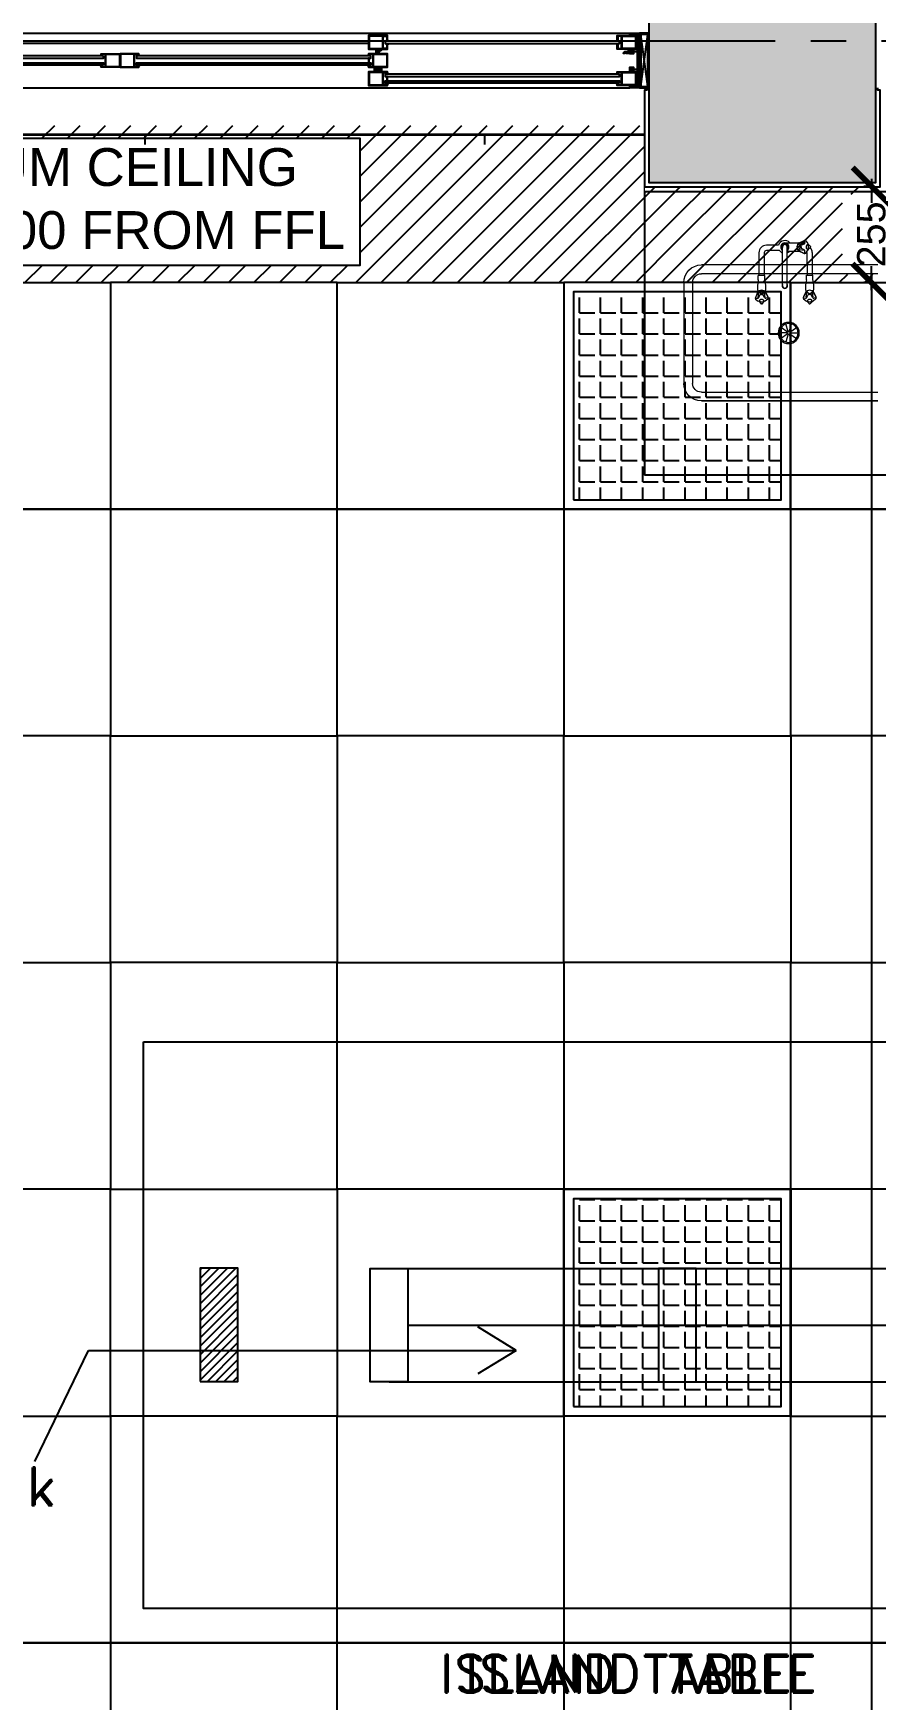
# Model space of a CAD drawing. Header units: millimetres. Extents: x -661525 to 498941, y 282148 to 1359693.
# Drawn here: x -346255 to -344026, y 449637 to 454047 of the extents above; entities that cross this region are included whole.
import ezdxf

# ---------------------------------------------------------------- set-up
doc = ezdxf.new("R2010")
doc.units = ezdxf.units.MM
doc.header["$LTSCALE"] = 2.5
doc.header["$PDMODE"] = 35
doc.header["$PDSIZE"] = 15
doc.linetypes.add('CENTER', pattern=[2, 1.25, -0.25, 0.25, -0.25])
doc.layers.get('0').update_dxf_attribs({"linetype": 'CONTINUOUS'})
doc.layers.get('DEFPOINTS').update_dxf_attribs({"linetype": 'CONTINUOUS'})
for name, color, linetype in [('A-ALU-SECTION', 11, 'CONTINUOUS'), ('A-ANNO-GRID', 5, 'CENTER'), ('A-ANNO-TEXT', 7, 'CONTINUOUS'), ('A-COLS', 7, 'CONTINUOUS'), ('A-COLS-PATT', 252, 'CONTINUOUS'), ('A-ELEV', 8, 'CONTINUOUS'), ('A-ELEV-MEDM', 34, 'CONTINUOUS'), ('A-ELEV-THIN', 8, 'CONTINUOUS'), ('A-GLAZ', 5, 'CONTINUOUS'), ('A-WALL-JAMB', 11, 'CONTINUOUS'), ('A-WALL-PLAS', 8, 'CONTINUOUS'), ('CEILING', 11, 'CONTINUOUS'), ('I-FURN', 14, 'CONTINUOUS'), ('I-SECT', 3, 'CONTINUOUS')]:
    doc.layers.add(name, color=color, linetype=linetype)
for name, color, linetype, lineweight in [('DIM', 47, 'CONTINUOUS', 18), ('lab furniture', 34, 'CONTINUOUS', 18), ('Wall - Stone Hatch', 252, 'CONTINUOUS', 13)]:
    doc.layers.add(name, color=color, linetype=linetype, lineweight=lineweight)
doc.styles.add('ARIAL', font='arial.ttf')
doc.styles.add('COMPLEX', font='complex.shx', dxfattribs={"width": 0.8})
doc.styles.add('ROMAND', font='ROMAND')
doc.dimstyles.new('TICK100', dxfattribs={"dimtxt": 250, "dimasz": 200, "dimexe": 150, "dimexo": 10, "dimgap": 50, "dimtad": 0, "dimdec": 0, "dimrnd": 5, "dimzin": 1, "dimdsep": 46, "dimtxsty": 'COMPLEX', "dimblk1": 'ARCHTICK', "dimblk2": 'ARCHTICK', "dimsah": 1, "dimcen": 0.09375, "dimdle": 150, "dimclrd": 11, "dimclre": 11, "dimclrt": 7, "dimadec": 0, "dimazin": 0, "dimtfac": 1, "dimtdec": 0, "dimtofl": 0, "dimtmove": 0, "dimatfit": 3, "dimldrblk": 'OPEN90', "dimfxl": 1, "dimtolj": 1, "dimtzin": 1, "dimarcsym": 0})

# ---------------------------------------------------------------- blocks, each defined once
blk = doc.blocks.new('LIGHTS')
at = {"layer": 'CEILING', "transparency": 33554687}
h = blk.add_hatch(dxfattribs=at)
h.set_pattern_fill('ANGLE', color=40, scale=8)
h.set_pattern_definition([(0, (-357159.19, 594292.36), (0, 55.88), [40.64, -15.24]), (90, (-357159.19, 594292.36), (-55.88, 3e-15), [40.64, -15.24])])
h.paths.add_polyline_path([(-357709.2, 594292.4), (-357159.2, 594292.4), (-357159.2, 594842.4), (-357709.2, 594842.4)])
at = {"layer": 'CEILING', "color": 40}
for points in [[(-357734.2, 594267.4), (-357134.2, 594267.4), (-357134.2, 594867.4), (-357734.2, 594867.4)], [(-357709.2, 594292.4), (-357159.2, 594292.4), (-357159.2, 594842.4), (-357709.2, 594842.4)]]:
    blk.add_lwpolyline(points, close=True, dxfattribs=at)
blk = doc.blocks.new('_ARCHTICK')
at = {"color": 0, "linetype": 'ByBlock', "const_width": 0.15}
blk.add_lwpolyline([(-0.5, -0.5), (0.5, 0.5)], dxfattribs=at)
blk = doc.blocks.new('*D174')
at = {"layer": 'CEILING', "color": 8, "lineweight": -2, "transparency": 16777216}
for p, q in [((-344036.8, 453407.3), (-344036.8, 448424.6)), ((-344036.8, 453387.3), (-344016.8, 453387.3)), ((-344036.8, 443167.3), (-344036.8, 448150)), ((-344096.5, 443187.3), (-344016.8, 443187.3))]:
    blk.add_line(p, q, dxfattribs=at)
at = {"layer": 'DEFPOINTS', "color": 0, "transparency": 16777216}
for p in [(-344036.8, 453387.3), (-344036.8, 453387.3), (-344096.5, 443187.3)]:
    blk.add_point(p, dxfattribs=at)
at = {"layer": 'CEILING', "color": 8, "lineweight": -2, "transparency": 16777216, "xscale": 100, "yscale": 100, "zscale": 100}
for p, rotation in [((-344036.8, 453387.3), 90), ((-344036.8, 443187.3), 270)]:
    blk.add_blockref('_ARCHTICK', p, dxfattribs=dict(at, rotation=rotation))
at = {"layer": 'CEILING', "color": 1, "transparency": 16777216, "insert": (-344036.8, 448287.3), "char_height": 75, "attachment_point": 5, "rotation": 90, "style": 'ARIAL'}
blk.add_mtext('\\A1;10200', dxfattribs=at)
blk = doc.blocks.new('*D301')
at = {"layer": 'CEILING', "color": 8, "lineweight": -2, "transparency": 16777216}
for p, q in [((-344036.8, 453641.8), (-344056.8, 453641.8)), ((-344036.8, 453661.8), (-344036.8, 453598.2)), ((-344036.8, 453367.3), (-344036.8, 453430.9)), ((-344036.8, 453387.3), (-344056.8, 453387.3))]:
    blk.add_line(p, q, dxfattribs=at)
at = {"layer": 'DEFPOINTS', "color": 0, "transparency": 16777216}
for p in [(-344036.8, 453641.8), (-344036.8, 453641.8), (-344036.8, 453387.3)]:
    blk.add_point(p, dxfattribs=at)
at = {"layer": 'CEILING', "color": 8, "lineweight": -2, "transparency": 16777216, "xscale": 100, "yscale": 100, "zscale": 100}
for p, rotation in [((-344036.8, 453641.8), 90), ((-344036.8, 453387.3), 270)]:
    blk.add_blockref('_ARCHTICK', p, dxfattribs=dict(at, rotation=rotation))
at = {"layer": 'CEILING', "color": 1, "transparency": 16777216, "insert": (-344036.8, 453514.6), "char_height": 75, "attachment_point": 5, "rotation": 90, "style": 'ARIAL'}
blk.add_mtext('\\A1;255', dxfattribs=at)

msp = doc.modelspace()

# ---------------------------------------------------------------- hatches: boundary and pattern name
at = {"layer": 'A-COLS-PATT'}
h = msp.add_hatch(color=254, dxfattribs=at)
h.dxf.hatch_style = 1
h.paths.add_polyline_path([(-344025.6, 454251.8), (-344625.6, 454251.8), (-344625.6, 453651.8), (-344025.6, 453651.8)])
at = {"layer": 'CEILING', "transparency": 33554687}
h = msp.add_hatch(dxfattribs=at)
h.set_pattern_fill('ANSI31', color=5, scale=5)
h.set_pattern_definition([(45, (-343287.645, 444678.814), (-11.22532, 11.22532), [])])
h.paths.add_polyline_path([(-345813.6, 450478.8), (-345713.6, 450478.8), (-345713.6, 450778.8), (-345813.6, 450778.8)])
h.paths.add_polyline_path([(-343387.6, 450478.8), (-343287.6, 450478.8), (-343287.6, 450778.8), (-343387.6, 450778.8)])
h.paths.add_polyline_path([(-343387.6, 447578.8), (-343287.6, 447578.8), (-343287.6, 447878.8), (-343387.6, 447878.8)])
h.paths.add_polyline_path([(-345813.6, 447578.8), (-345713.6, 447578.8), (-345713.6, 447878.8), (-345813.6, 447878.8)])
h.paths.add_polyline_path([(-345813.6, 444678.8), (-345713.6, 444678.8), (-345713.6, 444978.8), (-345813.6, 444978.8)])
h.paths.add_polyline_path([(-343387.6, 444678.8), (-343287.6, 444678.8), (-343287.6, 444978.8), (-343387.6, 444978.8)])
at = {"layer": 'Wall - Stone Hatch'}
h = msp.add_hatch(dxfattribs=at)
h.set_pattern_fill('ANSI36', color=254, scale=0.8, angle=90, style=0)
h.set_pattern_definition([(135, (-1048477.947, -2726277.1523), (-4.9391408666, 1.3470384182), [6.35, -1.27, 0, -1.27])])
h.paths.add_polyline_path([(-344647.6, 454043.8), (-344647.6, 453905.8), (-344628.6, 453905.8), (-344628.6, 454043.8)], flags=16)
h.paths.add_polyline_path([(-344650.6, 454046.8), (-344650.6, 453902.8), (-344625.6, 453902.8), (-344625.6, 454046.8)])

# ---------------------------------------------------------------- linework, layer by layer
at = {"layer": 'A-ALU-SECTION', "color": 254}
for points in [[(-345317.6, 454018.5), (-345319, 454018.5), (-345319, 454006.2), (-345329, 454006.2), (-345329, 454039.4), (-345319, 454039.4), (-345319, 454027.1), (-345317.6, 454027.1), (-345317.6, 454040.8), (-345367.6, 454040.8), (-345367.6, 454004.8), (-345317.6, 454004.8), (-345317.6, 454018.5)], [(-345330.4, 454039.4), (-345366.2, 454039.4), (-345366.2, 454006.2), (-345330.4, 454006.2), (-345330.4, 454039.4)], [(-344709.6, 454018.5), (-344708.2, 454018.5), (-344708.2, 454006.2), (-344698.2, 454006.2), (-344698.2, 454039.4), (-344708.2, 454039.4), (-344708.2, 454027.1), (-344709.6, 454027.1), (-344709.6, 454040.8), (-344659.6, 454040.8), (-344659.6, 454004.8), (-344678.4, 454004.8), (-344678.4, 453993.8), (-344681.6, 453993.8), (-344681.6, 453995.6), (-344680.2, 453995.6), (-344680.2, 453996.8), (-344684.6, 453996.8), (-344684.6, 453995.6), (-344683.6, 453995.6), (-344683.6, 453993.8), (-344686.4, 453993.8), (-344686.4, 453996.8), (-344688.1, 453996.8), (-344690.1, 453993.8), (-344693.3, 453993.8), (-344693.3, 453995.6), (-344691.1, 453995.6), (-344689.1, 453998.6), (-344680.2, 453998.6), (-344680.2, 454004.8), (-344709.6, 454004.8), (-344709.6, 454018.5)], [(-344696.8, 454039.4), (-344661, 454039.4), (-344661, 454006.2), (-344696.8, 454006.2), (-344696.8, 454039.4)], [(-346075.6, 453961.5), (-346074.2, 453961.5), (-346074.2, 453958.2), (-346064.2, 453958.2), (-346064.2, 453991.4), (-346074.2, 453991.4), (-346074.2, 453988.1), (-346075.6, 453988.1), (-346075.6, 453992.8), (-346025.6, 453992.8), (-346025.6, 453956.8), (-346075.6, 453956.8), (-346075.6, 453961.5)], [(-346062.8, 453991.4), (-346027, 453991.4), (-346027, 453958.2), (-346062.8, 453958.2), (-346062.8, 453991.4)], [(-345975.6, 453961.5), (-345977, 453961.5), (-345977, 453958.2), (-345987, 453958.2), (-345987, 453991.4), (-345977, 453991.4), (-345977, 453988.1), (-345975.6, 453988.1), (-345975.6, 453992.8), (-346025.6, 453992.8), (-346025.6, 453956.8), (-345975.6, 453956.8), (-345975.6, 453961.5)], [(-345988.4, 453991.4), (-346024.2, 453991.4), (-346024.2, 453958.2), (-345988.4, 453958.2), (-345988.4, 453991.4)], [(-345367.6, 453988.1), (-345366.2, 453988.1), (-345366.2, 453991.4), (-345356.2, 453991.4), (-345356.2, 453958.2), (-345366.2, 453958.2), (-345366.2, 453961.4), (-345367.6, 453961.4), (-345367.6, 453956.8), (-345334.4, 453956.8), (-345334.4, 453950.6), (-345343.2, 453950.6), (-345345.2, 453947.6), (-345347.5, 453947.6), (-345347.5, 453945.8), (-345344.2, 453945.8), (-345342.2, 453948.8), (-345340.6, 453948.8), (-345340.6, 453945.8), (-345337.8, 453945.8), (-345337.8, 453947.6), (-345338.8, 453947.6), (-345338.8, 453948.8), (-345334.4, 453948.8), (-345334.4, 453947.6), (-345335.8, 453947.6), (-345335.8, 453945.8), (-345332.6, 453945.8), (-345332.6, 453956.8), (-345317.6, 453956.8), (-345317.6, 453992.8), (-345347, 453992.8), (-345347, 453999), (-345338.2, 453999), (-345336.2, 454002), (-345333.9, 454002), (-345333.9, 454003.8), (-345337.2, 454003.8), (-345339.2, 454000.8), (-345340.8, 454000.8), (-345340.8, 454003.8), (-345343.6, 454003.8), (-345343.6, 454002), (-345342.6, 454002), (-345342.6, 454000.8), (-345347, 454000.8), (-345347, 454002), (-345345.6, 454002), (-345345.6, 454003.8), (-345348.8, 454003.8), (-345348.8, 453992.8), (-345367.6, 453992.8), (-345367.6, 453988.1)], [(-345354.8, 453991.4), (-345319, 453991.4), (-345319, 453958.2), (-345354.8, 453958.2), (-345354.8, 453991.4)], [(-345317.6, 453913.5), (-345319, 453913.5), (-345319, 453910.2), (-345329, 453910.2), (-345329, 453943.4), (-345319, 453943.4), (-345319, 453940.1), (-345317.6, 453940.1), (-345317.6, 453944.8), (-345350.9, 453944.8), (-345350.9, 453951), (-345342.1, 453951), (-345340.1, 453954), (-345337.8, 453954), (-345337.8, 453955.8), (-345341.1, 453955.8), (-345343.1, 453952.8), (-345344.7, 453952.8), (-345344.7, 453955.8), (-345347.5, 453955.8), (-345347.5, 453954), (-345346.5, 453954), (-345346.5, 453952.8), (-345350.9, 453952.8), (-345350.9, 453954), (-345349.5, 453954), (-345349.5, 453955.8), (-345352.7, 453955.8), (-345352.7, 453944.8), (-345367.6, 453944.8), (-345367.6, 453908.8), (-345317.6, 453908.8), (-345317.6, 453913.5)], [(-345317.6, 453913.5), (-345319, 453913.5), (-345319, 453910.2), (-345329, 453910.2), (-345329, 453943.4), (-345319, 453943.4), (-345319, 453940.1), (-345317.6, 453940.1), (-345317.6, 453944.8), (-345367.6, 453944.8), (-345367.6, 453908.8), (-345317.6, 453908.8), (-345317.6, 453913.5)], [(-345330.4, 453943.4), (-345366.2, 453943.4), (-345366.2, 453910.2), (-345330.4, 453910.2), (-345330.4, 453943.4)], [(-344709.6, 453913.5), (-344708.2, 453913.5), (-344708.2, 453910.2), (-344698.2, 453910.2), (-344698.2, 453943.4), (-344708.2, 453943.4), (-344708.2, 453940.1), (-344709.6, 453940.1), (-344709.6, 453944.8), (-344659.6, 453944.8), (-344659.6, 453908.8), (-344709.6, 453908.8), (-344709.6, 453913.5)], [(-344696.8, 453943.4), (-344661, 453943.4), (-344661, 453910.2), (-344696.8, 453910.2), (-344696.8, 453943.4)]]:
    msp.add_lwpolyline(points, dxfattribs=at)
for points in [[(-344703.4, 454025.8), (-345323.9, 454025.8), (-345323.9, 454019.8), (-344703.4, 454019.8)], [(-345367.6, 453968.8), (-345366.2, 453968.8), (-345366.2, 453980.8), (-345367.6, 453980.8)], [(-345319, 453920.8), (-345317.6, 453920.8), (-345317.6, 453932.8), (-345319, 453932.8)]]:
    msp.add_lwpolyline(points, close=True, dxfattribs=at)
at = {"layer": 'A-ANNO-GRID', "color": 252, "ltscale": 150}
msp.add_line((-399510, 454026.8), (-318617.7, 454026.8), dxfattribs=at)
at = {"layer": 'A-ANNO-TEXT', "color": 254, "ltscale": 0.5}
for p, q in [((-344977.4, 450560.9), (-345078.4, 450623)), ((-344977.4, 450560.9), (-345078.4, 450623)), ((-346250.7, 450267.1), (-346108.6, 450560.9)), ((-346108.6, 450560.9), (-344977.4, 450560.9)), ((-346108.6, 450560.9), (-344977.4, 450560.9)), ((-344977.4, 450560.9), (-345078.4, 450498.8)), ((-344977.4, 450560.9), (-345078.4, 450498.8))]:
    msp.add_line(p, q, dxfattribs=at)
at = {"layer": 'A-ANNO-TEXT', "color": 0, "ltscale": 0.5}
for p, q in [((-344977.4, 450560.9), (-345078.4, 450623)), ((-346250.7, 450267.1), (-346108.6, 450560.9)), ((-346108.6, 450560.9), (-344977.4, 450560.9)), ((-344977.4, 450560.9), (-345078.4, 450498.8))]:
    msp.add_line(p, q, dxfattribs=at)
at = {"layer": 'A-COLS', "color": 254}
msp.add_lwpolyline([(-344025.6, 454251.8), (-344625.6, 454251.8), (-344625.6, 453651.8), (-344025.6, 453651.8)], close=True, dxfattribs=at)
at = {"layer": 'A-ELEV', "color": 254}
msp.add_lwpolyline([(-347425.6, 453790.8), (-347425.6, 453777.8), (-344637.6, 453777.8)], dxfattribs=at)
at = {"layer": 'A-ELEV'}
msp.add_lwpolyline([(-347423, 453792.8), (-347423, 453779.8), (-344635, 453779.8)], dxfattribs=at)
at = {"layer": 'A-ELEV-MEDM', "color": 254}
for centre, start, end in [((-345321, 454025.8), 359.7081, 180.2928), ((-345321, 454019.8), 179.7072, 0.2919), ((-345318.3, 454025.8), 359.1234, 180.8775), ((-345318.3, 454019.8), 179.1225, 0.8766), ((-345315.7, 454025.8), 359.1234, 180.8775), ((-345315.7, 454019.8), 179.1225, 0.8766), ((-344711.6, 454025.8), 359.1225, 180.8766), ((-344711.6, 454019.8), 179.1234, 0.8775), ((-344708.9, 454025.8), 359.1225, 180.8766), ((-344708.9, 454019.8), 179.1234, 0.8775), ((-344706.3, 454025.8), 359.7072, 180.2919), ((-344706.3, 454019.8), 179.7081, 0.2928), ((-346077.6, 453986.8), 359.1234, 180.8775), ((-346077.6, 453962.8), 179.1234, 0.8775), ((-346074.9, 453986.8), 359.1234, 180.8775), ((-346074.9, 453962.8), 179.1234, 0.8775), ((-346072.3, 453986.8), 359.7081, 180.2928), ((-346072.3, 453962.8), 179.7081, 0.2928), ((-345979, 453986.8), 359.7072, 180.2919), ((-345979, 453962.8), 179.7072, 0.2919), ((-345976.3, 453986.8), 359.1225, 180.8766), ((-345976.3, 453962.8), 179.1225, 0.8766), ((-345973.7, 453986.8), 359.1225, 180.8766), ((-345973.7, 453962.8), 179.1225, 0.8766), ((-345369.6, 453986.8), 359.1234, 180.8775), ((-345369.6, 453962.8), 179.1234, 0.8775), ((-345366.9, 453986.8), 359.1234, 180.8775), ((-345366.9, 453962.8), 179.1234, 0.8775), ((-345364.3, 453986.8), 359.7081, 180.2928), ((-345364.3, 453962.8), 179.7081, 0.2928), ((-345321, 453938.8), 359.7072, 180.2919), ((-345321, 453914.8), 179.7072, 0.2919), ((-345318.3, 453938.8), 359.1225, 180.8766), ((-345318.3, 453914.8), 179.1225, 0.8766), ((-345315.7, 453938.8), 359.1225, 180.8766), ((-345315.7, 453914.8), 179.1225, 0.8766), ((-344711.6, 453938.8), 359.1234, 180.8775), ((-344711.6, 453914.8), 179.1234, 0.8775), ((-344708.9, 453938.8), 359.1234, 180.8775), ((-344708.9, 453914.8), 179.1234, 0.8775), ((-344706.3, 453938.8), 359.7081, 180.2928), ((-344706.3, 453914.8), 179.7081, 0.2928)]:
    msp.add_arc(centre, 1.34, start, end, dxfattribs=at)
at = {"layer": 'A-ELEV-THIN', "color": 254}
for p, q in [((-347374.6, 454046.8), (-344676.6, 454046.8)), ((-344647.6, 453905.8), (-344628.6, 454043.8)), ((-344628.6, 453905.8), (-344647.6, 454043.8)), ((-345367.6, 454025.8), (-346683.6, 454025.8)), ((-345367.6, 454019.8), (-346683.6, 454019.8)), ((-347374.6, 453902.8), (-344676.6, 453902.8))]:
    msp.add_line(p, q, dxfattribs=at)
at = {"layer": 'A-GLAZ', "color": 254}
for points in [[(-346069.4, 453986.8), (-346689.9, 453986.8), (-346689.9, 453980.8), (-346069.4, 453980.8)], [(-346069.4, 453962.8), (-346689.9, 453962.8), (-346689.9, 453968.8), (-346069.4, 453968.8)], [(-345361.4, 453986.8), (-345981.9, 453986.8), (-345981.9, 453980.8), (-345361.4, 453980.8)], [(-345361.4, 453962.8), (-345981.9, 453962.8), (-345981.9, 453968.8), (-345361.4, 453968.8)], [(-344703.4, 453938.8), (-345323.9, 453938.8), (-345323.9, 453932.8), (-344703.4, 453932.8)], [(-344703.4, 453914.8), (-345323.9, 453914.8), (-345323.9, 453920.8), (-344703.4, 453920.8)]]:
    msp.add_lwpolyline(points, close=True, dxfattribs=at)
at = {"layer": 'A-WALL-JAMB', "color": 254}
msp.add_lwpolyline([(-344650.6, 454046.8), (-344650.6, 453902.8), (-344625.6, 453902.8), (-344625.6, 454046.8), (-344650.6, 454046.8)], dxfattribs=at)
msp.add_lwpolyline([(-344647.6, 454043.8), (-344647.6, 453905.8), (-344628.6, 453905.8), (-344628.6, 454043.8)], close=True, dxfattribs=at)
at = {"layer": 'A-WALL-PLAS', "color": 254}
msp.add_lwpolyline([(-344631.6, 453902.8), (-344631.6, 453896.8), (-344637.6, 453896.8), (-344637.6, 453640.8), (-344013.6, 453640.8), (-344013.6, 453896.8), (-344019.6, 453896.8), (-344019.6, 453902.8)], dxfattribs=at)
at = {"layer": 'CEILING', "color": 254, "transparency": 33554607}
for p, q in [((-346232.3, 453769), (-346198.5, 453802.8)), ((-346164.9, 453769), (-346131.2, 453802.8)), ((-346097.6, 453769), (-346063.8, 453802.8)), ((-346030.2, 453769), (-345996.5, 453802.8)), ((-345962.9, 453769), (-345929.1, 453802.8)), ((-345895.5, 453769), (-345861.8, 453802.8)), ((-345828.2, 453769), (-345794.4, 453802.8)), ((-345760.8, 453769), (-345727.1, 453802.8)), ((-345693.5, 453769), (-345659.7, 453802.8)), ((-345626.1, 453769), (-345592.4, 453802.8)), ((-345558.8, 453769), (-345525, 453802.8)), ((-345491.4, 453769), (-345457.7, 453802.8)), ((-345424.1, 453769), (-345390.3, 453802.8)), ((-345401.7, 453387.3), (-344986.2, 453802.8)), ((-345390.8, 453735), (-345323, 453802.8)), ((-345390.8, 453667.6), (-345255.6, 453802.8)), ((-345390.8, 453600.3), (-345188.3, 453802.8)), ((-345390.8, 453532.9), (-345120.9, 453802.8)), ((-345390.8, 453465.5), (-345053.5, 453802.8)), ((-345334.3, 453387.3), (-344918.8, 453802.8)), ((-345267, 453387.3), (-344851.5, 453802.8)), ((-345199.6, 453387.3), (-344784.1, 453802.8)), ((-345132.3, 453387.3), (-344716.8, 453802.8)), ((-345064.9, 453387.3), (-344649.4, 453802.8)), ((-344997.6, 453387.3), (-344637.6, 453747.2)), ((-344930.2, 453387.3), (-344637.6, 453679.9)), ((-344862.9, 453387.3), (-344608.4, 453641.8)), ((-344550.6, 453632.2), (-344541, 453641.8)), ((-344550.6, 453564.8), (-344473.7, 453641.8)), ((-344550.6, 453497.5), (-344406.3, 453641.8)), ((-344550.6, 453430.1), (-344339, 453641.8)), ((-344526.1, 453387.3), (-344271.6, 453641.8)), ((-344458.8, 453387.3), (-344204.3, 453641.8)), ((-344391.4, 453387.3), (-344136.9, 453641.8)), ((-344090.1, 453621.3), (-344069.6, 453641.8)), ((-344795.5, 453387.3), (-344550.6, 453632.2)), ((-344324.1, 453387.3), (-344113.6, 453597.8)), ((-344728.2, 453387.3), (-344550.6, 453564.8)), ((-344256.7, 453387.3), (-344113.6, 453530.5)), ((-344660.8, 453387.3), (-344550.6, 453497.5)), ((-344189.3, 453387.3), (-344113.6, 453463.1)), ((-346277.3, 453387.3), (-346232, 453432.5)), ((-346209.9, 453387.3), (-346164.7, 453432.5)), ((-346142.6, 453387.3), (-346097.3, 453432.5)), ((-346075.2, 453387.3), (-346030, 453432.5)), ((-346007.9, 453387.3), (-345962.6, 453432.5)), ((-345940.5, 453387.3), (-345895.3, 453432.5)), ((-345873.1, 453387.3), (-345827.9, 453432.5)), ((-345805.8, 453387.3), (-345760.6, 453432.5)), ((-345738.4, 453387.3), (-345693.2, 453432.5)), ((-345671.1, 453387.3), (-345625.9, 453432.5)), ((-345603.7, 453387.3), (-345558.5, 453432.5)), ((-345536.4, 453387.3), (-345491.2, 453432.5)), ((-345469, 453387.3), (-345423.8, 453432.5)), ((-344593.5, 453387.3), (-344550.6, 453430.1)), ((-344122, 453387.3), (-344100.6, 453408.7)), ((-344100.6, 453408.7), (-344100.3, 453409)), ((-344054.6, 453387.3), (-344033, 453409))]:
    msp.add_line(p, q, dxfattribs=at)
at = {"layer": 'CEILING', "color": 1}
msp.add_lwpolyline([(-346955, 453769), (-345390.8, 453769), (-345390.8, 453432.5), (-346955, 453432.5)], close=True, dxfattribs=at)
at = {"layer": 'CEILING'}
for points in [[(-346050.6, 452787.3), (-346650.6, 452787.3), (-346650.6, 453387.3), (-346050.6, 453387.3)], [(-346050.6, 452787.3), (-345450.6, 452787.3), (-345450.6, 453387.3), (-346050.6, 453387.3)], [(-344850.6, 452787.3), (-345450.6, 452787.3), (-345450.6, 453387.3), (-344850.6, 453387.3)], [(-344850.6, 452787.3), (-344250.6, 452787.3), (-344250.6, 453387.3), (-344850.6, 453387.3)], [(-343650.6, 452787.3), (-344250.6, 452787.3), (-344250.6, 453387.3), (-343650.6, 453387.3)], [(-346050.6, 452187.3), (-346650.6, 452187.3), (-346650.6, 452787.3), (-346050.6, 452787.3)], [(-346050.6, 452187.3), (-345450.6, 452187.3), (-345450.6, 452787.3), (-346050.6, 452787.3)], [(-344850.6, 452187.3), (-345450.6, 452187.3), (-345450.6, 452787.3), (-344850.6, 452787.3)], [(-344850.6, 452187.3), (-344250.6, 452187.3), (-344250.6, 452787.3), (-344850.6, 452787.3)], [(-343650.6, 452187.3), (-344250.6, 452187.3), (-344250.6, 452787.3), (-343650.6, 452787.3)], [(-346050.6, 452187.3), (-346650.6, 452187.3), (-346650.6, 451587.3), (-346050.6, 451587.3)], [(-346050.6, 452187.3), (-345450.6, 452187.3), (-345450.6, 451587.3), (-346050.6, 451587.3)], [(-344850.6, 452187.3), (-345450.6, 452187.3), (-345450.6, 451587.3), (-344850.6, 451587.3)], [(-344850.6, 452187.3), (-344250.6, 452187.3), (-344250.6, 451587.3), (-344850.6, 451587.3)], [(-343650.6, 452187.3), (-344250.6, 452187.3), (-344250.6, 451587.3), (-343650.6, 451587.3)], [(-346050.6, 450987.3), (-346650.6, 450987.3), (-346650.6, 451587.3), (-346050.6, 451587.3)], [(-346050.6, 450987.3), (-345450.6, 450987.3), (-345450.6, 451587.3), (-346050.6, 451587.3)], [(-344850.6, 450987.3), (-345450.6, 450987.3), (-345450.6, 451587.3), (-344850.6, 451587.3)], [(-344850.6, 450987.3), (-344250.6, 450987.3), (-344250.6, 451587.3), (-344850.6, 451587.3)], [(-343650.6, 450987.3), (-344250.6, 450987.3), (-344250.6, 451587.3), (-343650.6, 451587.3)], [(-346050.6, 450987.3), (-346650.6, 450987.3), (-346650.6, 450387.3), (-346050.6, 450387.3)], [(-346050.6, 450987.3), (-345450.6, 450987.3), (-345450.6, 450387.3), (-346050.6, 450387.3)], [(-344850.6, 450987.3), (-345450.6, 450987.3), (-345450.6, 450387.3), (-344850.6, 450387.3)], [(-344850.6, 450987.3), (-344250.6, 450987.3), (-344250.6, 450387.3), (-344850.6, 450387.3)], [(-343650.6, 450987.3), (-344250.6, 450987.3), (-344250.6, 450387.3), (-343650.6, 450387.3)], [(-346050.6, 449787.3), (-346650.6, 449787.3), (-346650.6, 450387.3), (-346050.6, 450387.3)], [(-346050.6, 449787.3), (-345450.6, 449787.3), (-345450.6, 450387.3), (-346050.6, 450387.3)], [(-344850.6, 449787.3), (-345450.6, 449787.3), (-345450.6, 450387.3), (-344850.6, 450387.3)], [(-344850.6, 449787.3), (-344250.6, 449787.3), (-344250.6, 450387.3), (-344850.6, 450387.3)], [(-343650.6, 449787.3), (-344250.6, 449787.3), (-344250.6, 450387.3), (-343650.6, 450387.3)], [(-346050.6, 449187.3), (-346650.6, 449187.3), (-346650.6, 449787.3), (-346050.6, 449787.3)], [(-346050.6, 449187.3), (-345450.6, 449187.3), (-345450.6, 449787.3), (-346050.6, 449787.3)], [(-344850.6, 449187.3), (-345450.6, 449187.3), (-345450.6, 449787.3), (-344850.6, 449787.3)], [(-344850.6, 449187.3), (-344250.6, 449187.3), (-344250.6, 449787.3), (-344850.6, 449787.3)], [(-343650.6, 449187.3), (-344250.6, 449187.3), (-344250.6, 449787.3), (-343650.6, 449787.3)]]:
    msp.add_lwpolyline(points, close=True, dxfattribs=at)
at = {"layer": 'CEILING', "color": 5}
msp.add_lwpolyline([(-345813.6, 450478.8), (-345713.6, 450478.8), (-345713.6, 450778.8), (-345813.6, 450778.8)], close=True, dxfattribs=at)
at = {"layer": 'DIM', "color": 254}
msp.add_line((-344637.6, 453627.8), (-344637.6, 453640.8), dxfattribs=at)
at = {"layer": 'I-FURN', "color": 254}
for p, q in [((-345959.6, 453777.9), (-345959.6, 453752.9)), ((-345061, 453777.9), (-345061, 453752.9)), ((-344637.6, 453627.8), (-340637.6, 453627.8)), ((-344637.6, 453627.8), (-344637.6, 452877.8)), ((-340637.6, 452877.8), (-344637.6, 452877.8)), ((-345363.6, 450777.8), (-343737.6, 450777.8)), ((-345263.6, 450627.8), (-343837.6, 450627.8)), ((-345313.6, 450477.8), (-343787.6, 450477.8))]:
    msp.add_line(p, q, dxfattribs=at)
for points in [[(-345963.6, 451377.8), (-343137.6, 451377.8), (-343137.6, 449877.8), (-345963.6, 449877.8)], [(-345263.6, 450777.8), (-345263.6, 450477.8), (-345363.6, 450477.8), (-345363.6, 450777.8)], [(-344600.6, 450777.8), (-344600.6, 450477.8), (-344500.6, 450477.8), (-344500.6, 450777.8)]]:
    msp.add_lwpolyline(points, close=True, dxfattribs=at)
at = {"layer": 'I-SECT', "color": 254}
msp.add_lwpolyline([(-344655.6, 453999.8), (-344655.6, 454044.8), (-344666.6, 454044.8), (-344666.6, 454040.8), (-344670.6, 454040.8), (-344670.6, 454042.8), (-344668.6, 454042.8), (-344668.6, 454044.8), (-344674.6, 454044.8), (-344674.6, 454042.8), (-344672.6, 454042.8), (-344672.6, 454040.8), (-344676.6, 454040.8), (-344676.6, 454046.8), (-344650.6, 454046.8), (-344650.6, 454044.8), (-344653.6, 454044.8), (-344653.6, 453999.8), (-344650.6, 453999.8), (-344650.6, 453997.8), (-344653.6, 453997.8), (-344653.6, 453951.8), (-344650.6, 453951.8), (-344650.6, 453949.8), (-344653.6, 453949.8), (-344653.6, 453904.8), (-344650.6, 453904.8), (-344650.6, 453902.8), (-344676.6, 453902.8), (-344676.6, 453908.8), (-344672.6, 453908.8), (-344672.6, 453906.8), (-344674.6, 453906.8), (-344674.6, 453904.8), (-344668.6, 453904.8), (-344668.6, 453906.8), (-344670.6, 453906.8), (-344670.6, 453908.8), (-344666.6, 453908.8), (-344666.6, 453904.8), (-344655.6, 453904.8), (-344655.6, 453949.8), (-344666.6, 453949.8), (-344666.6, 453944.8), (-344670.6, 453944.8), (-344670.6, 453946.8), (-344668.6, 453946.8), (-344668.6, 453949.8), (-344674.6, 453949.8), (-344674.6, 453946.8), (-344672.6, 453946.8), (-344672.6, 453944.8), (-344676.6, 453944.8), (-344676.6, 453956.8), (-344672.6, 453956.8), (-344672.6, 453954.8), (-344674.6, 453954.8), (-344674.6, 453951.8), (-344668.6, 453951.8), (-344668.6, 453954.8), (-344670.6, 453954.8), (-344670.6, 453956.8), (-344666.6, 453956.8), (-344666.6, 453951.8), (-344655.6, 453951.8), (-344655.6, 453997.8), (-344666.6, 453997.8), (-344666.6, 453992.8), (-344670.6, 453992.8), (-344670.6, 453994.8), (-344668.6, 453994.8), (-344668.6, 453997.8), (-344674.6, 453997.8), (-344674.6, 453994.8), (-344672.6, 453994.8), (-344672.6, 453992.8), (-344676.6, 453992.8), (-344676.6, 454004.8), (-344672.6, 454004.8), (-344672.6, 454002.8), (-344674.6, 454002.8), (-344674.6, 453999.8), (-344668.6, 453999.8), (-344668.6, 454002.8), (-344670.6, 454002.8), (-344670.6, 454004.8), (-344666.6, 454004.8), (-344666.6, 453999.8), (-344655.6, 453999.8)], dxfattribs=at)
at = {"layer": 'lab furniture', "color": 254}
for p, q in [((-344334.7, 453466.1), (-344334.6, 453406.2)), ((-344320.7, 453466.1), (-344320.6, 453406.2)), ((-344282.6, 453485.9), (-344315, 453485.8)), ((-344280.4, 453471.9), (-344314.9, 453471.9)), ((-344275, 453484.6), (-344275, 453478)), ((-344267.8, 453490.6), (-344273.4, 453487.3)), ((-344273.4, 453475.3), (-344272.6, 453474.8)), ((-344272.4, 453379), (-344272.6, 453481.3)), ((-344266.2, 453492.2), (-344228.3, 453492.3)), ((-344258.9, 453487.4), (-344264.6, 453490.6)), ((-344259.5, 453379), (-344259.7, 453481.3)), ((-344259.7, 453474.8), (-344258.9, 453475.3)), ((-344259.6, 453470.4), (-344228.3, 453470.5)), ((-344257.3, 453478), (-344257.3, 453484.6)), ((-344226.2, 453484.7), (-344229.8, 453487.8)), ((-344226.2, 453478.1), (-344229.8, 453475)), ((-344229.2, 453490.5), (-344214.9, 453498.4)), ((-344229.2, 453490.5), (-344214.9, 453498.4)), ((-344229.1, 453472.3), (-344214.8, 453464.4)), ((-344229.1, 453472.3), (-344214.8, 453464.4)), ((-344228.1, 453492.5), (-344216.5, 453497.5)), ((-344228.1, 453492.5), (-344216.5, 453497.5)), ((-344228.1, 453470.3), (-344216.5, 453465.3)), ((-344228.1, 453470.3), (-344216.5, 453465.3)), ((-344215.4, 453490.4), (-344227.9, 453488.9)), ((-344215.4, 453490.4), (-344227.9, 453488.9)), ((-344215.3, 453472.4), (-344227.8, 453473.9)), ((-344215.3, 453472.4), (-344227.8, 453473.9)), ((-344225.2, 453482.5), (-344225.2, 453481.4)), ((-344225.1, 453480.3), (-344225.2, 453481.4)), ((-344215, 453489.2), (-344223.3, 453484.9)), ((-344215, 453473.6), (-344223.3, 453477.9)), ((-344222.9, 453481.4), (-344222.8, 453483.5)), ((-344222.9, 453481.4), (-344222.8, 453479.3)), ((-344215, 453489.2), (-344217.6, 453487.9)), ((-344215, 453473.6), (-344217.5, 453474.9)), ((-344213.7, 453497.4), (-344213, 453493)), ((-344213.7, 453497.4), (-344213, 453493)), ((-344213.6, 453465.4), (-344213, 453469.8)), ((-344213.6, 453465.4), (-344213, 453469.8)), ((-344210.9, 453498), (-344205.4, 453490.3)), ((-344210.9, 453498), (-344205.4, 453490.3)), ((-344210.8, 453464.8), (-344205.4, 453472.5)), ((-344210.8, 453464.8), (-344205.4, 453472.5)), ((-344207.4, 453466.3), (-344207.3, 453406.4)), ((-344198.2, 453482.8), (-344198.2, 453481.4)), ((-344198.2, 453480), (-344198.2, 453481.4)), ((-344193.4, 453466.3), (-344193.3, 453406.4)), ((-344300.3, 453433.7), (-344487, 453433.7)), ((-344020.3, 453433.7), (-344305, 453433.7)), ((-344533.7, 453387.1), (-344533.7, 453120.4)), ((-344510.4, 453387.1), (-344510.4, 453120.4)), ((-344300.3, 453410.4), (-344487, 453410.4)), ((-344336.2, 453394.6), (-344336.3, 453406.2)), ((-344318.9, 453406.2), (-344336.3, 453406.2)), ((-344318.9, 453394.6), (-344318.9, 453406.2)), ((-344020.3, 453410.4), (-344305, 453410.4)), ((-344209, 453406.4), (-344191.6, 453406.4)), ((-344209, 453394.8), (-344209, 453406.4)), ((-344191.6, 453394.8), (-344191.6, 453406.4)), ((-344336.6, 453361.8), (-344343.7, 453347.5)), ((-344343.4, 453343.5), (-344336.4, 453338.1)), ((-344338.6, 453360.7), (-344342.8, 453349.1)), ((-344342.8, 453346.3), (-344339.1, 453345.6)), ((-344336.4, 453348), (-344335, 453360.5)), ((-344335.3, 453347.6), (-344331, 453356)), ((-344330.8, 453358.9), (-344333.9, 453362.5)), ((-344327.5, 453355.6), (-344329.6, 453355.5)), ((-344328.8, 453330.9), (-344327.4, 453330.9)), ((-344328.6, 453357.8), (-344327.5, 453357.8)), ((-344326.4, 453357.8), (-344327.5, 453357.8)), ((-344327.5, 453355.6), (-344325.4, 453355.5)), ((-344326, 453330.9), (-344327.4, 453330.9)), ((-344324.2, 453358.9), (-344321.1, 453362.5)), ((-344319.7, 453347.7), (-344324, 453356)), ((-344318.5, 453348), (-344320, 453360.5)), ((-344310.8, 453343.6), (-344318.5, 453338.1)), ((-344318.4, 453361.8), (-344310.5, 453347.5)), ((-344316.4, 453360.8), (-344311.4, 453349.2)), ((-344311.4, 453346.4), (-344315.8, 453345.7)), ((-344209.3, 453362), (-344217.2, 453347.7)), ((-344216.8, 453343.7), (-344209.1, 453338.3)), ((-344211.3, 453361), (-344216.3, 453349.4)), ((-344216.2, 453346.5), (-344211.8, 453345.9)), ((-344209.2, 453348.2), (-344207.7, 453360.7)), ((-344208, 453347.9), (-344203.7, 453356.2)), ((-344203.5, 453359.1), (-344206.6, 453362.7)), ((-344200.2, 453355.8), (-344202.3, 453355.7)), ((-344201.6, 453331.1), (-344200.2, 453331.1)), ((-344201.3, 453358), (-344200.2, 453358.1)), ((-344199.1, 453358), (-344200.2, 453358.1)), ((-344200.2, 453355.8), (-344198.1, 453355.7)), ((-344198.8, 453331.1), (-344200.2, 453331.1)), ((-344196.9, 453359.1), (-344193.8, 453362.7)), ((-344192.4, 453347.9), (-344196.7, 453356.2)), ((-344191.2, 453348.3), (-344192.7, 453360.8)), ((-344183.6, 453343.8), (-344191.3, 453338.3)), ((-344191.1, 453362.1), (-344183.2, 453347.8)), ((-344189.1, 453361), (-344184.1, 453349.4)), ((-344184.2, 453346.6), (-344188.6, 453345.9)), ((-344259.4, 453253.7), (-344280.5, 453253.7)), ((-344258.7, 453255.9), (-344275.8, 453268.3)), ((-344258.7, 453251.5), (-344275.8, 453239.1)), ((-344256.8, 453257.3), (-344263.4, 453277.4)), ((-344256.8, 453250.2), (-344263.4, 453230.1)), ((-344254.5, 453257.3), (-344248, 453277.4)), ((-344254.5, 453250.2), (-344248, 453230.1)), ((-344252.7, 453255.9), (-344235.6, 453268.3)), ((-344252.7, 453251.5), (-344235.6, 453239.1)), ((-344251.9, 453253.7), (-344230.8, 453253.7)), ((-344487, 453097), (-344020.3, 453097)), ((-344487, 453073.7), (-344020.3, 453073.7)), ((-344020.3, 453073.7), (-344487, 453073.7))]:
    msp.add_line(p, q, dxfattribs=at)
for centre, radius, start, end in [((-344314.9, 453466.1), 19.7, 90.1014, 180.1014), ((-344314.9, 453466.1), 5.76, 90.1014, 180.1014), ((-344266.1, 453481.3), 17.1, 39.8932, 164.3568), ((-344266.1, 453481.3), 17.1, 213.3758, 247.7677), ((-344266.1, 453481.3), 10.9, 306.525, 233.6778), ((-344266.1, 453481.3), 9.45, 140.3991, 159.8037), ((-344266.1, 453481.3), 9.45, 200.3991, 219.8037), ((-344266.1, 453481.3), 6.79, 342.7402, 197.4626), ((-344266.1, 453481.3), 6.48, 0.1014, 180.1014), ((-344266.1, 453481.3), 9.45, 80.3991, 99.8037), ((-344266.1, 453481.3), 17.1, 292.4351, 320.3096), ((-344266.1, 453481.3), 9.45, 20.3991, 39.8037), ((-344266.1, 453481.3), 9.45, 320.3991, 339.8037), ((-344219.6, 453480.6), 14.6, 125.7295, 176.947), ((-344219.6, 453482.2), 14.6, 183.2536, 234.4712), ((-344219.6, 453480.6), 14.6, 125.7295, 150.2146), ((-344219.6, 453482.2), 14.6, 209.9918, 234.4712), ((-344228.3, 453488.8), 1.89, 118.8932, 210.365), ((-344228.3, 453488.8), 1.89, 118.8932, 213.7802), ((-344228.2, 453473.9), 1.89, 146.4205, 241.3074), ((-344228.2, 453473.9), 1.89, 149.8769, 241.3074), ((-344225, 453488.2), 3.76, 252.0801, 298.5677), ((-344225, 453474.5), 3.76, 61.6329, 108.1206), ((-344214.7, 453497.3), 1.02, 8.7889, 118.8933), ((-344214.7, 453497.3), 1.02, 8.7889, 118.8933), ((-344214.6, 453465.5), 1.02, 241.3073, 351.4117), ((-344214.6, 453465.5), 1.02, 241.3073, 351.4117), ((-344216.7, 453492.5), 3.77, 297.3951, 7.5071), ((-344216.7, 453492.5), 3.77, 297.3951, 7.5071), ((-344216.7, 453470.2), 3.77, 352.6935, 62.8056), ((-344216.7, 453470.2), 3.77, 352.6935, 62.8056), ((-344213.1, 453495.2), 3.61, 51.6754, 118.8934), ((-344213.1, 453495.2), 3.61, 51.6754, 118.8934), ((-344213.1, 453467.6), 3.61, 241.3072, 308.5253), ((-344213.1, 453467.6), 3.61, 241.3072, 308.5253), ((-344199.6, 453481.2), 10.1, 172.9583, 184.4245), ((-344200.4, 453481.3), 9.26, 160.4941, 172.9583), ((-344201.1, 453481.1), 8.57, 184.4245, 196.8887), ((-344203, 453480.5), 6.55, 196.8887, 212.8506), ((-344203.8, 453482.5), 5.66, 144.5322, 160.4941), ((-344205.9, 453478.7), 3.11, 212.8506, 236.103), ((-344205.4, 453483.7), 3.68, 121.2798, 144.5322), ((-344213.2, 453466.3), 5.76, 0.1014, 26.1762), ((-344206.5, 453477.8), 2.06, 236.103, 268.6914), ((-344206.3, 453485.2), 1.9, 88.6914, 121.2798), ((-344206.5, 453477.8), 2.06, 268.6914, 301.2798), ((-344206.3, 453485.2), 1.9, 56.103, 88.6914), ((-344189.5, 453499.8), 18.5, 210.5659, 240.0015), ((-344189.5, 453499.8), 18.5, 210.5659, 219.8225), ((-344189.4, 453463.1), 18.5, 120.1992, 149.6348), ((-344207, 453478.7), 3.11, 301.2798, 324.5322), ((-344189.4, 453463.1), 18.5, 140.3789, 149.6348), ((-344207.3, 453483.7), 3.68, 32.8506, 56.103), ((-344209.9, 453480.7), 6.55, 324.5322, 340.4941), ((-344209, 453482.7), 5.66, 16.8887, 32.8506), ((-344211.8, 453481.4), 8.57, 340.4941, 352.9583), ((-344212.4, 453481.6), 9.26, 4.4245, 16.8887), ((-344213.3, 453481.5), 10.1, 352.9583, 4.4245), ((-344199.3, 453482.8), 1.02, 0.1003, 60.0015), ((-344199.3, 453480), 1.02, 300.1992, 0.1003), ((-344213.2, 453466.3), 19.7, 0.1014, 41.7319), ((-344251.2, 453374.7), 87.3, 166.8516, 187.8107), ((-344403.8, 453374.4), 87.3, 352.3921, 13.3511), ((-344266, 453379), 7.38, 151.506, 28.6968), ((-344266, 453379), 6.48, 180.1014, 0.1014), ((-344124, 453374.9), 87.3, 166.8516, 187.8107), ((-344276.5, 453374.7), 87.3, 352.3921, 13.3511), ((-344340.6, 453345.8), 3.61, 151.3072, 218.5253), ((-344342.7, 453347.3), 1.02, 151.3073, 261.4117), ((-344338.6, 453349.4), 3.77, 262.6935, 332.8056), ((-344326.7, 453352.3), 14.6, 93.2536, 144.4712), ((-344334.9, 453360.9), 1.89, 56.4205, 151.3074), ((-344345.7, 453322.1), 18.5, 30.1992, 59.6348), ((-344331.1, 453339.2), 2.06, 146.103, 178.6914), ((-344331.1, 453339.2), 2.06, 178.6914, 211.2798), ((-344330.2, 453338.6), 3.11, 122.8506, 146.103), ((-344330.2, 453339.7), 3.11, 211.2798, 234.5322), ((-344328.2, 453342.5), 6.55, 234.5322, 250.4941), ((-344328.3, 453335.7), 6.55, 106.8887, 122.8506), ((-344334.3, 453357.7), 3.76, 331.6329, 18.1206), ((-344327.5, 453344.4), 8.57, 250.4941, 262.9583), ((-344327.7, 453333.8), 8.57, 94.4245, 106.8887), ((-344328.8, 453331.9), 1.02, 210.1992, 270.1003), ((-344327.3, 453346), 10.1, 262.9583, 274.4245), ((-344327.6, 453332.2), 10.1, 82.9583, 94.4245), ((-344328.3, 453352.3), 14.6, 35.7295, 86.947), ((-344327.2, 453345.1), 9.26, 274.4245, 286.8887), ((-344327.5, 453333.1), 9.26, 70.4941, 82.9583), ((-344326, 453331.9), 1.02, 270.1003, 330.0015), ((-344309.1, 453322.2), 18.5, 120.5659, 150.0015), ((-344326.2, 453341.7), 5.66, 286.8887, 302.8506), ((-344320.6, 453357.7), 3.76, 162.0801, 208.5677), ((-344326.3, 453336.5), 5.66, 54.5322, 70.4941), ((-344325.1, 453340), 3.68, 302.8506, 326.103), ((-344325.2, 453338.1), 3.68, 31.2798, 54.5322), ((-344323.6, 453339), 1.9, 326.103, 358.6914), ((-344323.6, 453339), 1.9, 358.6914, 31.2798), ((-344320.1, 453360.9), 1.89, 28.8932, 123.7802), ((-344316.3, 453349.4), 3.77, 207.3951, 277.5071), ((-344311.6, 453347.4), 1.02, 278.7889, 28.8933), ((-344313.7, 453345.8), 3.61, 321.6754, 28.8934), ((-344214, 453346), 3.61, 151.3094, 218.5274), ((-344216.1, 453347.5), 1.02, 151.3094, 261.4139), ((-344211.3, 453349.6), 3.77, 262.6957, 332.8077), ((-344199.4, 453352.5), 14.6, 93.2557, 144.4733), ((-344207.7, 453361.1), 1.89, 56.4226, 151.3095), ((-344218.5, 453322.3), 18.5, 30.2013, 59.6369), ((-344204, 453339.2), 1.9, 148.923, 181.5114), ((-344204, 453339.2), 1.9, 181.5114, 214.0998), ((-344202.5, 453338.3), 3.68, 125.6706, 148.923), ((-344202.5, 453340.2), 3.68, 214.0998, 237.3522), ((-344201.3, 453336.7), 5.66, 109.7087, 125.6706), ((-344201.4, 453341.9), 5.66, 237.3522, 253.3141), ((-344207.1, 453357.9), 3.76, 331.635, 18.1227), ((-344200.1, 453333.3), 9.26, 97.2445, 109.7087), ((-344200.4, 453345.3), 9.26, 253.3141, 265.7783), ((-344201.6, 453332.2), 1.02, 210.2013, 270.1025), ((-344200, 453332.5), 10.1, 85.7783, 97.2445), ((-344200.3, 453346.2), 10.1, 265.7783, 277.2445), ((-344201, 453352.5), 14.6, 35.7316, 86.9492), ((-344199.9, 453334), 8.57, 73.3141, 85.7783), ((-344200.1, 453344.6), 8.57, 277.2445, 289.7087), ((-344198.8, 453332.2), 1.02, 270.1025, 330.0036), ((-344181.8, 453322.4), 18.5, 120.568, 150.0036), ((-344199.3, 453335.9), 6.55, 57.3522, 73.3141), ((-344199.5, 453342.8), 6.55, 289.7087, 305.6706), ((-344193.4, 453357.9), 3.76, 162.0822, 208.5699), ((-344197.4, 453338.8), 3.11, 34.0998, 57.3522), ((-344197.5, 453340), 3.11, 305.6706, 328.923), ((-344196.6, 453339.4), 2.06, 1.5114, 34.0998), ((-344196.6, 453339.4), 2.06, 328.923, 1.5114), ((-344192.8, 453361.2), 1.89, 28.8954, 123.7823), ((-344189.1, 453349.6), 3.77, 207.3972, 277.5092), ((-344184.3, 453347.6), 1.02, 278.791, 28.8955), ((-344186.4, 453346), 3.61, 321.6775, 28.8955)]:
    msp.add_arc(centre, radius, start, end, dxfattribs=at)
at = {"layer": 'lab furniture', "color": 254, "extrusion": (0, 0, -1)}
for centre, major_axis, start_param, end_param in [((-344487, 453387.1), (33, 33), 3.926991, 5.497787), ((-344487, 453387.1), (16.5, -16.5), 2.356194, 3.926991), ((-344255.7, 453253.7), (19.8, -19.8), 3.926991, 10.210176), ((-344255.7, 453253.7), (17.6, -17.6), 3.926991, 10.210176), ((-344255.7, 453253.7), (-2.64, -2.64), 2.356194490150733, 8.639379797330319), ((-344487, 453120.4), (33, -33), 0.785398, 2.356194), ((-344487, 453120.4), (16.5, 16.5), 2.356194, 3.926991)]:
    msp.add_ellipse(centre, major_axis=major_axis, ratio=1, start_param=start_param, end_param=end_param, dxfattribs=at)

# ---------------------------------------------------------------- block references
at = {"layer": 'CEILING'}
for p in [(12883.5, -141480), (12883.5, -143880)]:
    msp.add_blockref('LIGHTS', p, dxfattribs=at)

# ---------------------------------------------------------------- texts
at = {"layer": 'A-ANNO-TEXT', "color": 254, "style": 'ROMAND'}
for s, p in [('Reagent rack', (-347109.2, 450151.2, -4.9)), ('ISLAND TABLE', (-345180.3, 449655.6))]:
    msp.add_text(s, height=100, rotation=360, dxfattribs=at).set_placement(p)
at = {"layer": 'A-ANNO-TEXT', "color": 0, "ltscale": 0.5, "insert": (-343385.1, 449705.6), "char_height": 100, "width": 2523.643, "attachment_point": 6, "style": 'ROMAND'}
msp.add_mtext('\\A1;\\pxqc;{\\C6;ISLAND TABLE}', dxfattribs=at)
at = {"layer": 'CEILING', "color": 0, "ltscale": 0.5, "insert": (-344844.8, 453599.5), "char_height": 100, "width": 2623.643, "attachment_point": 6, "style": 'ROMAND'}
msp.add_mtext('\\A1;\\pxqc;{\\f@Arial Unicode MS|b0|i0|c0|p34;\\C1;GYPSUM CEILING\\PFC @ 2400 FROM FFL}', dxfattribs=at)

# ---------------------------------------------------------------- dimensions: what is measured, and where the dimension line sits
at = {"layer": 'CEILING'}
for base, p1, p2, picture, middle in [((-344036.817548, 453641.8137057), (-344036.817548, 453387.3137057), (-344036.817548, 453641.8137057), '*D301', (-344036.817548, 453514.5637057)), ((-344036.8, 453387.3), (-344096.5, 443187.3), (-344036.8, 453387.3), '*D174', (-344036.8, 448287.3))]:
    dim = msp.add_linear_dim(base=base, p1=p1, p2=p2, angle=90, dimstyle='TICK100', override={"dimtxt": 75, "dimasz": 100, "dimexe": 20, "dimexo": 0, "dimgap": 0, "dimrnd": 0, "dimtxsty": 'ARIAL', "dimdle": 20, "dimclrd": 8, "dimclre": 8, "dimclrt": 1}, dxfattribs=at)
    dim.commit()
    dim.dimension.update_dxf_attribs({"geometry": picture, "text_midpoint": middle})

doc.saveas('drawing.dxf')
